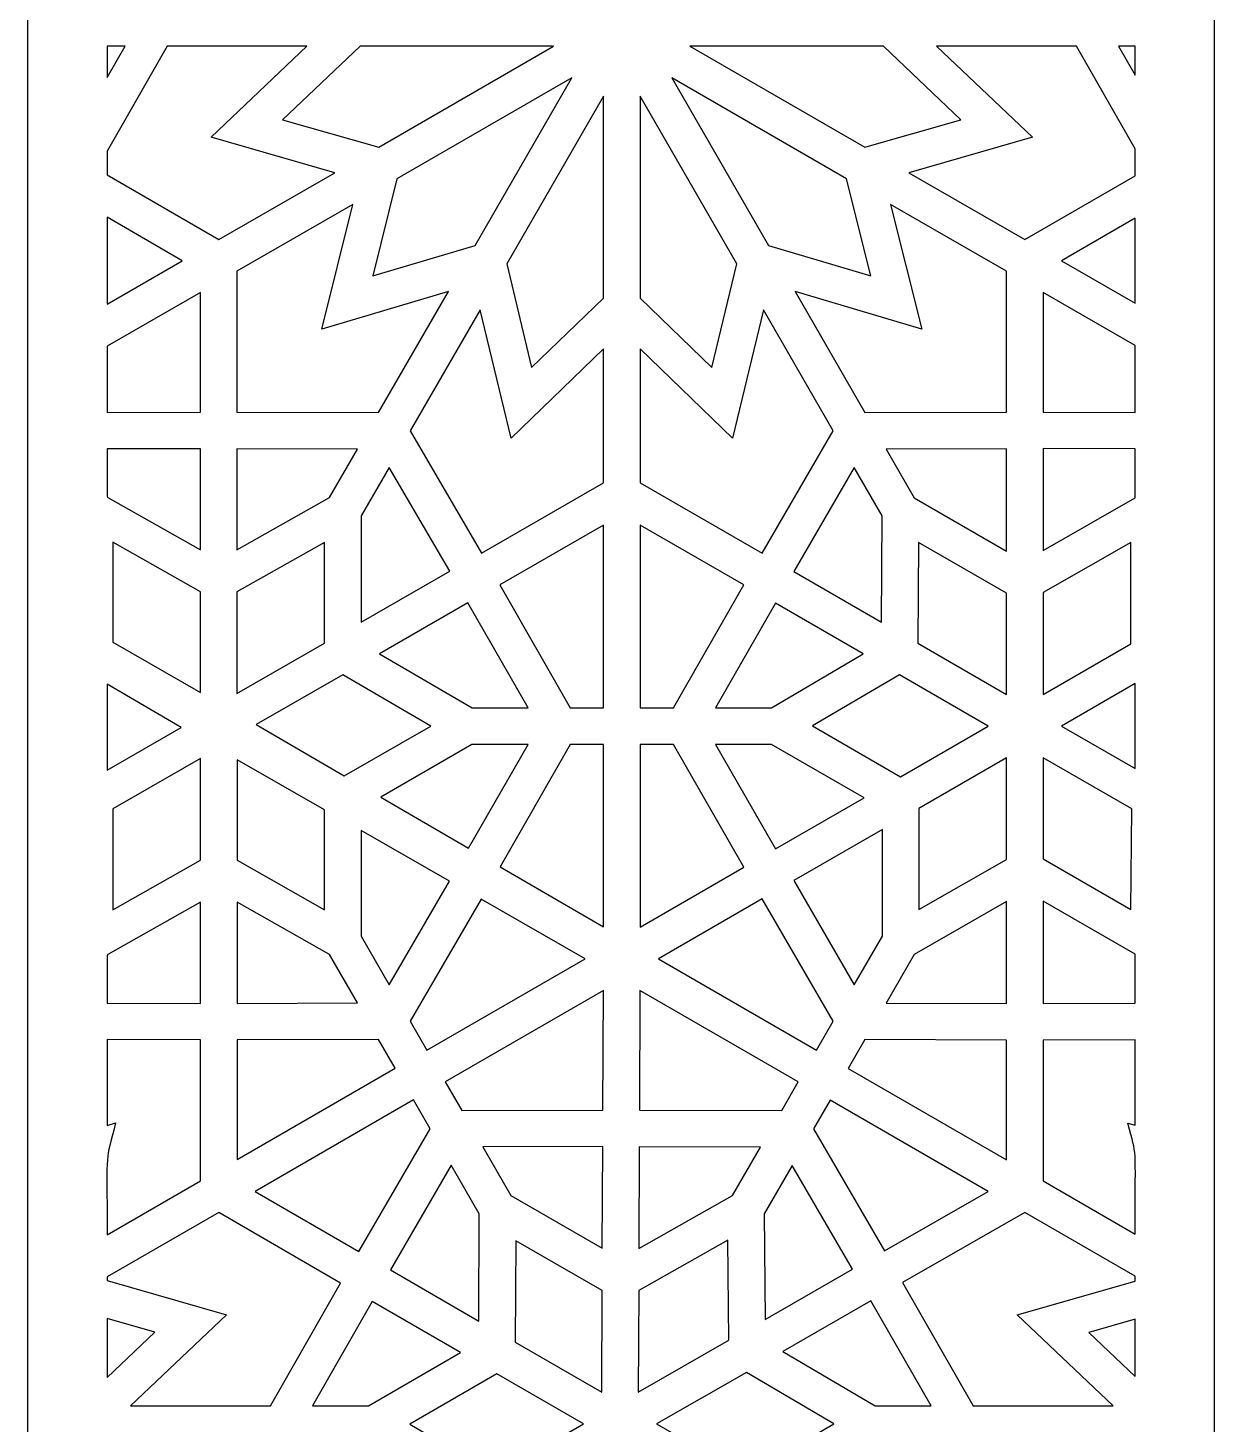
# Model space of a CAD drawing. Header units: millimetres. Extents: x -31 to 32, y -125 to 125.
# Drawn here: x -31.4 to 31.6, y 0.2 to 74.3 of the extents above; entities that cross this region are included whole.
import ezdxf

# ---------------------------------------------------------------- set-up
doc = ezdxf.new("R2010")
doc.units = ezdxf.units.MM
doc.header["$MEASUREMENT"] = 0
doc.layers.add('layer 1', color=7, linetype='Continuous')

msp = doc.modelspace()

# ---------------------------------------------------------------- linework, layer by layer
at = {"layer": 'layer 1', "color": 250}
for points, knots in [([(31.5736, -124.8834), (31.5736, -124.8834), (31.5736, 125.1165), (31.5736, 125.1165), (31.5736, 125.1165), (31.5736, 125.1165), (-31.3972, 125.1165), (-31.3972, 125.1165), (-31.3972, 125.1165), (-31.3972, 125.1165), (-31.3972, -124.8834), (-31.3972, -124.8834), (-31.3972, -124.8834), (-31.3972, -124.8834), (31.5736, -124.8834), (31.5736, -124.8834)], [0, 0, 0, 0, 0.2, 0.2, 0.2, 0.2, 0.4, 0.4, 0.4, 0.4, 0.6, 0.6, 0.6, 0.6, 1, 1, 1, 1]), ([(-27.1929, 71.6858), (-27.1929, 71.6858), (-27.1929, 73.3442), (-27.1929, 73.3442), (-27.1929, 73.3442), (-27.1929, 73.3442), (-26.2429, 73.3446), (-26.2429, 73.3446), (-26.2429, 73.3446), (-26.2429, 73.3446), (-27.1929, 71.6858), (-27.1929, 71.6858)], [0, 0, 0, 0, 0.25, 0.25, 0.25, 0.25, 0.5, 0.5, 0.5, 0.5, 1, 1, 1, 1]), ([(-16.5827, 73.3446), (-16.5827, 73.3446), (-21.6727, 68.5186), (-21.6727, 68.5186), (-21.6727, 68.5186), (-21.6727, 68.5186), (-15.112, 66.6362), (-15.112, 66.6362), (-15.112, 66.6362), (-15.112, 66.6362), (-21.2674, 63.0826), (-21.2674, 63.0826), (-21.2674, 63.0826), (-21.2674, 63.0826), (-27.1929, 66.5208), (-27.1929, 66.5208), (-27.1929, 66.5208), (-27.1929, 66.5208), (-27.1929, 67.782), (-27.1929, 67.782), (-27.1929, 67.782), (-27.1929, 67.782), (-24.0069, 73.3446), (-24.0069, 73.3446), (-24.0069, 73.3446), (-24.0069, 73.3446), (-16.5827, 73.3446), (-16.5827, 73.3446)], [0, 0, 0, 0, 0.125, 0.125, 0.125, 0.125, 0.25, 0.25, 0.25, 0.25, 0.375, 0.375, 0.375, 0.375, 0.5, 0.5, 0.5, 0.5, 0.625, 0.625, 0.625, 0.625, 0.75, 0.75, 0.75, 0.75, 1, 1, 1, 1]), ([(-12.7758, 67.9848), (-12.7758, 67.9848), (-17.8733, 69.4471), (-17.8733, 69.4471), (-17.8733, 69.4471), (-17.8733, 69.4471), (-13.7627, 73.345), (-13.7627, 73.345), (-13.7627, 73.345), (-13.7627, 73.345), (-3.4912, 73.3453), (-3.4912, 73.3453), (-3.4912, 73.3453), (-3.4912, 73.3453), (-12.7758, 67.9848), (-12.7758, 67.9848)], [0, 0, 0, 0, 0.2, 0.2, 0.2, 0.2, 0.4, 0.4, 0.4, 0.4, 0.6, 0.6, 0.6, 0.6, 1, 1, 1, 1]), ([(3.7508, 73.3453), (3.7508, 73.3453), (14.0219, 73.345), (14.0219, 73.345), (14.0219, 73.345), (14.0219, 73.345), (18.1324, 69.4471), (18.1324, 69.4471), (18.1324, 69.4471), (18.1324, 69.4471), (13.0355, 67.9848), (13.0355, 67.9848), (13.0355, 67.9848), (13.0355, 67.9848), (3.7508, 73.3453), (3.7508, 73.3453)], [0, 0, 0, 0, 0.2, 0.2, 0.2, 0.2, 0.4, 0.4, 0.4, 0.4, 0.6, 0.6, 0.6, 0.6, 1, 1, 1, 1]), ([(21.9319, 68.5186), (21.9319, 68.5186), (16.8416, 73.345), (16.8416, 73.345), (16.8416, 73.345), (16.8416, 73.345), (24.2655, 73.3446), (24.2655, 73.3446), (24.2655, 73.3446), (24.2655, 73.3446), (27.3837, 67.9012), (27.3837, 67.9012), (27.3837, 67.9012), (27.3837, 67.9012), (27.3837, 66.463), (27.3837, 66.463), (27.3837, 66.463), (27.3837, 66.463), (21.5272, 63.0819), (21.5272, 63.0819), (21.5272, 63.0819), (21.5272, 63.0819), (15.3713, 66.6365), (15.3713, 66.6365), (15.3713, 66.6365), (15.3713, 66.6365), (21.9319, 68.5186), (21.9319, 68.5186)], [0, 0, 0, 0, 0.125, 0.125, 0.125, 0.125, 0.25, 0.25, 0.25, 0.25, 0.375, 0.375, 0.375, 0.375, 0.5, 0.5, 0.5, 0.5, 0.625, 0.625, 0.625, 0.625, 0.75, 0.75, 0.75, 0.75, 1, 1, 1, 1]), ([(27.3837, 73.3446), (27.3837, 73.3446), (27.3837, 71.8051), (27.3837, 71.8051), (27.3837, 71.8051), (27.3837, 71.8051), (26.5017, 73.3446), (26.5017, 73.3446), (26.5017, 73.3446), (26.5017, 73.3446), (27.3837, 73.3446), (27.3837, 73.3446)], [0, 0, 0, 0, 0.25, 0.25, 0.25, 0.25, 0.5, 0.5, 0.5, 0.5, 1, 1, 1, 1]), ([(-13.0882, 61.159), (-13.0882, 61.159), (-11.8062, 66.3042), (-11.8062, 66.3042), (-11.8062, 66.3042), (-11.8062, 66.3042), (-2.521, 71.6654), (-2.521, 71.6654), (-2.521, 71.6654), (-2.521, 71.6654), (-7.6572, 62.7704), (-7.6572, 62.7704), (-7.6572, 62.7704), (-7.6572, 62.7704), (-13.0882, 61.159), (-13.0882, 61.159)], [0, 0, 0, 0, 0.2, 0.2, 0.2, 0.2, 0.4, 0.4, 0.4, 0.4, 0.6, 0.6, 0.6, 0.6, 1, 1, 1, 1]), ([(7.9167, 62.7701), (7.9167, 62.7701), (2.7805, 71.665), (2.7805, 71.665), (2.7805, 71.665), (2.7805, 71.665), (12.065, 66.3042), (12.065, 66.3042), (12.065, 66.3042), (12.065, 66.3042), (13.347, 61.1593), (13.347, 61.1593), (13.347, 61.1593), (13.347, 61.1593), (7.9167, 62.7701), (7.9167, 62.7701)], [0, 0, 0, 0, 0.2, 0.2, 0.2, 0.2, 0.4, 0.4, 0.4, 0.4, 0.6, 0.6, 0.6, 0.6, 1, 1, 1, 1]), ([(-5.9757, 61.7999), (-5.9757, 61.7999), (-0.8407, 70.6942), (-0.8407, 70.6942), (-0.8407, 70.6942), (-0.8407, 70.6942), (-0.8407, 59.9733), (-0.8407, 59.9733), (-0.8407, 59.9733), (-0.8407, 59.9733), (-4.6557, 56.2906), (-4.6557, 56.2906), (-4.6557, 56.2906), (-4.6557, 56.2906), (-5.9757, 61.7999), (-5.9757, 61.7999)], [0, 0, 0, 0, 0.2, 0.2, 0.2, 0.2, 0.4, 0.4, 0.4, 0.4, 0.6, 0.6, 0.6, 0.6, 1, 1, 1, 1]), ([(1.0997, 59.9733), (1.0997, 59.9733), (1.0997, 70.6945), (1.0997, 70.6945), (1.0997, 70.6945), (1.0997, 70.6945), (6.2347, 61.7999), (6.2347, 61.7999), (6.2347, 61.7999), (6.2347, 61.7999), (4.9149, 56.2906), (4.9149, 56.2906), (4.9149, 56.2906), (4.9149, 56.2906), (1.0997, 59.9733), (1.0997, 59.9733)], [0, 0, 0, 0, 0.2, 0.2, 0.2, 0.2, 0.4, 0.4, 0.4, 0.4, 0.6, 0.6, 0.6, 0.6, 1, 1, 1, 1]), ([(-15.7923, 58.3328), (-15.7923, 58.3328), (-9.0671, 60.3282), (-9.0671, 60.3282), (-9.0671, 60.3282), (-9.0671, 60.3282), (-12.7796, 53.8988), (-12.7796, 53.8988), (-12.7796, 53.8988), (-12.7796, 53.8988), (-20.2978, 53.9242), (-20.2978, 53.9242), (-20.2978, 53.9242), (-20.2978, 53.9242), (-20.2978, 61.4017), (-20.2978, 61.4017), (-20.2978, 61.4017), (-20.2978, 61.4017), (-14.1417, 64.9559), (-14.1417, 64.9559), (-14.1417, 64.9559), (-14.1417, 64.9559), (-15.7923, 58.3328), (-15.7923, 58.3328)], [0, 0, 0, 0, 0.1428571, 0.1428571, 0.1428571, 0.1428571, 0.2857143, 0.2857143, 0.2857143, 0.2857143, 0.4285714, 0.4285714, 0.4285714, 0.4285714, 0.5714286, 0.5714286, 0.5714286, 0.5714286, 0.7142857, 0.7142857, 0.7142857, 0.7142857, 1, 1, 1, 1]), ([(20.5564, 53.9242), (20.5564, 53.9242), (13.0387, 53.8988), (13.0387, 53.8988), (13.0387, 53.8988), (13.0387, 53.8988), (9.3268, 60.3282), (9.3268, 60.3282), (9.3268, 60.3282), (9.3268, 60.3282), (16.0511, 58.3332), (16.0511, 58.3332), (16.0511, 58.3332), (16.0511, 58.3332), (14.4008, 64.9559), (14.4008, 64.9559), (14.4008, 64.9559), (14.4008, 64.9559), (20.5571, 61.4017), (20.5571, 61.4017), (20.5571, 61.4017), (20.5571, 61.4017), (20.5564, 53.9242), (20.5564, 53.9242)], [0, 0, 0, 0, 0.1428571, 0.1428571, 0.1428571, 0.1428571, 0.2857143, 0.2857143, 0.2857143, 0.2857143, 0.4285714, 0.4285714, 0.4285714, 0.4285714, 0.5714286, 0.5714286, 0.5714286, 0.5714286, 0.7142857, 0.7142857, 0.7142857, 0.7142857, 1, 1, 1, 1]), ([(-27.1929, 59.6618), (-27.1929, 59.6618), (-27.1929, 64.2775), (-27.1929, 64.2775), (-27.1929, 64.2775), (-27.1929, 64.2775), (-23.205, 61.964), (-23.205, 61.964), (-23.205, 61.964), (-23.205, 61.964), (-27.1929, 59.6618), (-27.1929, 59.6618)], [0, 0, 0, 0, 0.25, 0.25, 0.25, 0.25, 0.5, 0.5, 0.5, 0.5, 1, 1, 1, 1]), ([(27.3837, 64.2225), (27.3837, 64.2225), (27.3837, 59.7013), (27.3837, 59.7013), (27.3837, 59.7013), (27.3837, 59.7013), (23.4679, 61.9619), (23.4679, 61.9619), (23.4679, 61.9619), (23.4679, 61.9619), (27.3837, 64.2225), (27.3837, 64.2225)], [0, 0, 0, 0, 0.25, 0.25, 0.25, 0.25, 0.5, 0.5, 0.5, 0.5, 1, 1, 1, 1]), ([(-27.1929, 53.909), (-27.1929, 53.909), (-27.1929, 57.4209), (-27.1929, 57.4209), (-27.1929, 57.4209), (-27.1929, 57.4209), (-22.2382, 60.2812), (-22.2382, 60.2812), (-22.2382, 60.2812), (-22.2382, 60.2812), (-22.2382, 53.9245), (-22.2382, 53.9245), (-22.2382, 53.9245), (-22.2382, 53.9245), (-27.1929, 53.909), (-27.1929, 53.909)], [0, 0, 0, 0, 0.2, 0.2, 0.2, 0.2, 0.4, 0.4, 0.4, 0.4, 0.6, 0.6, 0.6, 0.6, 1, 1, 1, 1]), ([(27.3837, 57.4601), (27.3837, 57.4601), (27.3837, 53.9101), (27.3837, 53.9101), (27.3837, 53.9101), (27.3837, 53.9101), (22.497, 53.927), (22.497, 53.927), (22.497, 53.927), (22.497, 53.927), (22.4974, 60.2809), (22.4974, 60.2809), (22.4974, 60.2809), (22.4974, 60.2809), (27.3837, 57.4601), (27.3837, 57.4601)], [0, 0, 0, 0, 0.2, 0.2, 0.2, 0.2, 0.4, 0.4, 0.4, 0.4, 0.6, 0.6, 0.6, 0.6, 1, 1, 1, 1]), ([(-7.3856, 59.3573), (-7.3856, 59.3573), (-5.751, 52.5357), (-5.751, 52.5357), (-5.751, 52.5357), (-5.751, 52.5357), (-0.8407, 57.2766), (-0.8407, 57.2766), (-0.8407, 57.2766), (-0.8407, 57.2766), (-0.8407, 50.1696), (-0.8407, 50.1696), (-0.8407, 50.1696), (-0.8407, 50.1696), (-7.3244, 46.4439), (-7.3244, 46.4439), (-7.3244, 46.4439), (-7.3244, 46.4439), (-11.0974, 52.9276), (-11.0974, 52.9276), (-11.0974, 52.9276), (-11.0974, 52.9276), (-7.3856, 59.3573), (-7.3856, 59.3573)], [0, 0, 0, 0, 0.1428571, 0.1428571, 0.1428571, 0.1428571, 0.2857143, 0.2857143, 0.2857143, 0.2857143, 0.4285714, 0.4285714, 0.4285714, 0.4285714, 0.5714286, 0.5714286, 0.5714286, 0.5714286, 0.7142857, 0.7142857, 0.7142857, 0.7142857, 1, 1, 1, 1]), ([(7.6447, 59.3573), (7.6447, 59.3573), (11.3563, 52.9276), (11.3563, 52.9276), (11.3563, 52.9276), (11.3563, 52.9276), (7.5756, 46.4308), (7.5756, 46.4308), (7.5756, 46.4308), (7.5756, 46.4308), (1.0997, 50.1682), (1.0997, 50.1682), (1.0997, 50.1682), (1.0997, 50.1682), (1.0997, 57.277), (1.0997, 57.277), (1.0997, 57.277), (1.0997, 57.277), (6.0099, 52.5357), (6.0099, 52.5357), (6.0099, 52.5357), (6.0099, 52.5357), (7.6447, 59.3573), (7.6447, 59.3573)], [0, 0, 0, 0, 0.1428571, 0.1428571, 0.1428571, 0.1428571, 0.2857143, 0.2857143, 0.2857143, 0.2857143, 0.4285714, 0.4285714, 0.4285714, 0.4285714, 0.5714286, 0.5714286, 0.5714286, 0.5714286, 0.7142857, 0.7142857, 0.7142857, 0.7142857, 1, 1, 1, 1]), ([(-27.1929, 49.469), (-27.1929, 49.469), (-27.1929, 51.9684), (-27.1929, 51.9684), (-27.1929, 51.9684), (-27.1929, 51.9684), (-22.2382, 51.9843), (-22.2382, 51.9843), (-22.2382, 51.9843), (-22.2382, 51.9843), (-22.2382, 46.6115), (-22.2382, 46.6115), (-22.2382, 46.6115), (-22.2382, 46.6115), (-27.1468, 49.3892), (-27.1468, 49.3892), (-27.1468, 49.3892), (-27.1468, 49.3892), (-27.1929, 49.469), (-27.1929, 49.469)], [0, 0, 0, 0, 0.1666667, 0.1666667, 0.1666667, 0.1666667, 0.3333333, 0.3333333, 0.3333333, 0.3333333, 0.5, 0.5, 0.5, 0.5, 0.6666667, 0.6666667, 0.6666667, 0.6666667, 1, 1, 1, 1]), ([(-20.2978, 46.6104), (-20.2978, 46.6104), (-20.2978, 51.9839), (-20.2978, 51.9839), (-20.2978, 51.9839), (-20.2978, 51.9839), (-13.8976, 51.962), (-13.8976, 51.962), (-13.8976, 51.962), (-13.8976, 51.962), (-15.3843, 49.3882), (-15.3843, 49.3882), (-15.3843, 49.3882), (-15.3843, 49.3882), (-20.2978, 46.6104), (-20.2978, 46.6104)], [0, 0, 0, 0, 0.2, 0.2, 0.2, 0.2, 0.4, 0.4, 0.4, 0.4, 0.6, 0.6, 0.6, 0.6, 1, 1, 1, 1]), ([(20.5564, 51.9839), (20.5564, 51.9839), (20.5557, 46.5483), (20.5557, 46.5483), (20.5557, 46.5483), (20.5557, 46.5483), (15.6461, 49.3836), (15.6461, 49.3836), (15.6461, 49.3836), (15.6461, 49.3836), (14.157, 51.962), (14.157, 51.962), (14.157, 51.962), (14.157, 51.962), (20.5564, 51.9839), (20.5564, 51.9839)], [0, 0, 0, 0, 0.2, 0.2, 0.2, 0.2, 0.4, 0.4, 0.4, 0.4, 0.6, 0.6, 0.6, 0.6, 1, 1, 1, 1]), ([(22.4963, 46.579), (22.4963, 46.579), (22.497, 51.9864), (22.497, 51.9864), (22.497, 51.9864), (22.497, 51.9864), (27.3837, 51.9698), (27.3837, 51.9698), (27.3837, 51.9698), (27.3837, 51.9698), (27.3837, 49.3748), (27.3837, 49.3748), (27.3837, 49.3748), (27.3837, 49.3748), (22.4963, 46.579), (22.4963, 46.579)], [0, 0, 0, 0, 0.2, 0.2, 0.2, 0.2, 0.4, 0.4, 0.4, 0.4, 0.6, 0.6, 0.6, 0.6, 1, 1, 1, 1]), ([(-9.0067, 45.4776), (-9.0067, 45.4776), (-13.7047, 42.7782), (-13.7047, 42.7782), (-13.7047, 42.7782), (-13.7047, 42.7782), (-13.704, 48.4127), (-13.704, 48.4127), (-13.704, 48.4127), (-13.704, 48.4127), (-12.2156, 50.9908), (-12.2156, 50.9908), (-12.2156, 50.9908), (-12.2156, 50.9908), (-9.0067, 45.4776), (-9.0067, 45.4776)], [0, 0, 0, 0, 0.2, 0.2, 0.2, 0.2, 0.4, 0.4, 0.4, 0.4, 0.6, 0.6, 0.6, 0.6, 1, 1, 1, 1]), ([(12.475, 50.9908), (12.475, 50.9908), (13.9609, 48.4163), (13.9609, 48.4163), (13.9609, 48.4163), (13.9609, 48.4163), (13.909, 42.7753), (13.909, 42.7753), (13.909, 42.7753), (13.909, 42.7753), (9.2562, 45.4607), (9.2562, 45.4607), (9.2562, 45.4607), (9.2562, 45.4607), (12.475, 50.9908), (12.475, 50.9908)], [0, 0, 0, 0, 0.2, 0.2, 0.2, 0.2, 0.4, 0.4, 0.4, 0.4, 0.6, 0.6, 0.6, 0.6, 1, 1, 1, 1]), ([(-0.8407, 47.9315), (-0.8407, 47.9315), (-0.8407, 38.2295), (-0.8407, 38.2295), (-0.8407, 38.2295), (-0.8407, 38.2295), (-2.6094, 38.2298), (-2.6094, 38.2298), (-2.6094, 38.2298), (-2.6094, 38.2298), (-6.3522, 44.7647), (-6.3522, 44.7647), (-6.3522, 44.7647), (-6.3522, 44.7647), (-0.8407, 47.9315), (-0.8407, 47.9315)], [0, 0, 0, 0, 0.2, 0.2, 0.2, 0.2, 0.4, 0.4, 0.4, 0.4, 0.6, 0.6, 0.6, 0.6, 1, 1, 1, 1]), ([(1.0997, 38.2295), (1.0997, 38.2295), (1.0997, 47.9277), (1.0997, 47.9277), (1.0997, 47.9277), (1.0997, 47.9277), (6.6054, 44.7498), (6.6054, 44.7498), (6.6054, 44.7498), (6.6054, 44.7498), (2.8687, 38.2298), (2.8687, 38.2298), (2.8687, 38.2298), (2.8687, 38.2298), (1.0997, 38.2295), (1.0997, 38.2295)], [0, 0, 0, 0, 0.2, 0.2, 0.2, 0.2, 0.4, 0.4, 0.4, 0.4, 0.6, 0.6, 0.6, 0.6, 1, 1, 1, 1]), ([(-22.2382, 44.3819), (-22.2382, 44.3819), (-22.2382, 39.0486), (-22.2382, 39.0486), (-22.2382, 39.0486), (-22.2382, 39.0486), (-26.8871, 41.7071), (-26.8871, 41.7071), (-26.8871, 41.7071), (-26.8871, 41.7071), (-26.8876, 47.0133), (-26.8876, 47.0133), (-26.8876, 47.0133), (-26.8876, 47.0133), (-22.2382, 44.3819), (-22.2382, 44.3819)], [0, 0, 0, 0, 0.2, 0.2, 0.2, 0.2, 0.4, 0.4, 0.4, 0.4, 0.6, 0.6, 0.6, 0.6, 1, 1, 1, 1]), ([(-15.6447, 47.0119), (-15.6447, 47.0119), (-15.6451, 41.6634), (-15.6451, 41.6634), (-15.6451, 41.6634), (-15.6451, 41.6634), (-20.2978, 38.99), (-20.2978, 38.99), (-20.2978, 38.99), (-20.2978, 38.99), (-20.2978, 44.3815), (-20.2978, 44.3815), (-20.2978, 44.3815), (-20.2978, 44.3815), (-15.6447, 47.0119), (-15.6447, 47.0119)], [0, 0, 0, 0, 0.2, 0.2, 0.2, 0.2, 0.4, 0.4, 0.4, 0.4, 0.6, 0.6, 0.6, 0.6, 1, 1, 1, 1]), ([(20.5557, 44.3078), (20.5557, 44.3078), (20.5553, 38.9396), (20.5553, 38.9396), (20.5553, 38.9396), (20.5553, 38.9396), (15.8397, 41.6616), (15.8397, 41.6616), (15.8397, 41.6616), (15.8397, 41.6616), (15.8884, 47.003), (15.8884, 47.003), (15.8884, 47.003), (15.8884, 47.003), (20.5557, 44.3078), (20.5557, 44.3078)], [0, 0, 0, 0, 0.2, 0.2, 0.2, 0.2, 0.4, 0.4, 0.4, 0.4, 0.6, 0.6, 0.6, 0.6, 1, 1, 1, 1]), ([(22.4956, 38.9382), (22.4956, 38.9382), (22.4963, 44.3431), (22.4963, 44.3431), (22.4963, 44.3431), (22.4963, 44.3431), (27.1466, 47.0041), (27.1466, 47.0041), (27.1466, 47.0041), (27.1466, 47.0041), (27.1463, 41.6228), (27.1463, 41.6228), (27.1463, 41.6228), (27.1463, 41.6228), (22.4956, 38.9382), (22.4956, 38.9382)], [0, 0, 0, 0, 0.2, 0.2, 0.2, 0.2, 0.4, 0.4, 0.4, 0.4, 0.6, 0.6, 0.6, 0.6, 1, 1, 1, 1]), ([(-7.8214, 38.2302), (-7.8214, 38.2302), (-12.7389, 41.0951), (-12.7389, 41.0951), (-12.7389, 41.0951), (-12.7389, 41.0951), (-8.0349, 43.7981), (-8.0349, 43.7981), (-8.0349, 43.7981), (-8.0349, 43.7981), (-4.8457, 38.2298), (-4.8457, 38.2298), (-4.8457, 38.2298), (-4.8457, 38.2298), (-7.8214, 38.2302), (-7.8214, 38.2302)], [0, 0, 0, 0, 0.2, 0.2, 0.2, 0.2, 0.4, 0.4, 0.4, 0.4, 0.6, 0.6, 0.6, 0.6, 1, 1, 1, 1]), ([(12.9403, 41.094), (12.9403, 41.094), (8.0786, 38.2302), (8.0786, 38.2302), (8.0786, 38.2302), (8.0786, 38.2302), (5.1051, 38.2298), (5.1051, 38.2298), (5.1051, 38.2298), (5.1051, 38.2298), (8.2861, 43.7804), (8.2861, 43.7804), (8.2861, 43.7804), (8.2861, 43.7804), (12.9403, 41.094), (12.9403, 41.094)], [0, 0, 0, 0, 0.2, 0.2, 0.2, 0.2, 0.4, 0.4, 0.4, 0.4, 0.6, 0.6, 0.6, 0.6, 1, 1, 1, 1]), ([(-27.1929, 34.9229), (-27.1929, 34.9229), (-27.1929, 39.4793), (-27.1929, 39.4793), (-27.1929, 39.4793), (-27.1929, 39.4793), (-23.2564, 37.1845), (-23.2564, 37.1845), (-23.2564, 37.1845), (-23.2564, 37.1845), (-27.1929, 34.9229), (-27.1929, 34.9229)], [0, 0, 0, 0, 0.25, 0.25, 0.25, 0.25, 0.5, 0.5, 0.5, 0.5, 1, 1, 1, 1]), ([(-14.6019, 34.6145), (-14.6019, 34.6145), (-19.2761, 37.339), (-19.2761, 37.339), (-19.2761, 37.339), (-19.2761, 37.339), (-14.6795, 39.9799), (-14.6795, 39.9799), (-14.6795, 39.9799), (-14.6795, 39.9799), (-10.0146, 37.2625), (-10.0146, 37.2625), (-10.0146, 37.2625), (-10.0146, 37.2625), (-14.6019, 34.6145), (-14.6019, 34.6145)], [0, 0, 0, 0, 0.2, 0.2, 0.2, 0.2, 0.4, 0.4, 0.4, 0.4, 0.6, 0.6, 0.6, 0.6, 1, 1, 1, 1]), ([(10.2602, 37.2699), (10.2602, 37.2699), (14.8714, 39.9796), (14.8714, 39.9796), (14.8714, 39.9796), (14.8714, 39.9796), (19.5866, 37.2583), (19.5866, 37.2583), (19.5866, 37.2583), (19.5866, 37.2583), (14.9342, 34.5722), (14.9342, 34.5722), (14.9342, 34.5722), (14.9342, 34.5722), (10.2602, 37.2699), (10.2602, 37.2699)], [0, 0, 0, 0, 0.2, 0.2, 0.2, 0.2, 0.4, 0.4, 0.4, 0.4, 0.6, 0.6, 0.6, 0.6, 1, 1, 1, 1]), ([(27.3837, 39.5192), (27.3837, 39.5192), (27.3837, 34.9984), (27.3837, 34.9984), (27.3837, 34.9984), (27.3837, 34.9984), (23.4679, 37.2586), (23.4679, 37.2586), (23.4679, 37.2586), (23.4679, 37.2586), (27.3837, 39.5192), (27.3837, 39.5192)], [0, 0, 0, 0, 0.25, 0.25, 0.25, 0.25, 0.5, 0.5, 0.5, 0.5, 1, 1, 1, 1]), ([(-12.6706, 33.4885), (-12.6706, 33.4885), (-7.8236, 36.2874), (-7.8236, 36.2874), (-7.8236, 36.2874), (-7.8236, 36.2874), (-4.8457, 36.2874), (-4.8457, 36.2874), (-4.8457, 36.2874), (-4.8457, 36.2874), (-8.0058, 30.7693), (-8.0058, 30.7693), (-8.0058, 30.7693), (-8.0058, 30.7693), (-12.6706, 33.4885), (-12.6706, 33.4885)], [0, 0, 0, 0, 0.2, 0.2, 0.2, 0.2, 0.4, 0.4, 0.4, 0.4, 0.6, 0.6, 0.6, 0.6, 1, 1, 1, 1]), ([(-0.8407, 36.2874), (-0.8407, 36.2874), (-0.8407, 26.5927), (-0.8407, 26.5927), (-0.8407, 26.5927), (-0.8407, 26.5927), (-6.3292, 29.7924), (-6.3292, 29.7924), (-6.3292, 29.7924), (-6.3292, 29.7924), (-2.6094, 36.2874), (-2.6094, 36.2874), (-2.6094, 36.2874), (-2.6094, 36.2874), (-0.8407, 36.2874), (-0.8407, 36.2874)], [0, 0, 0, 0, 0.2, 0.2, 0.2, 0.2, 0.4, 0.4, 0.4, 0.4, 0.6, 0.6, 0.6, 0.6, 1, 1, 1, 1]), ([(1.0997, 26.585), (1.0997, 26.585), (1.0997, 36.2874), (1.0997, 36.2874), (1.0997, 36.2874), (1.0997, 36.2874), (2.868, 36.2874), (2.868, 36.2874), (2.868, 36.2874), (2.868, 36.2874), (6.6047, 29.7635), (6.6047, 29.7635), (6.6047, 29.7635), (6.6047, 29.7635), (1.0997, 26.585), (1.0997, 26.585)], [0, 0, 0, 0, 0.2, 0.2, 0.2, 0.2, 0.4, 0.4, 0.4, 0.4, 0.6, 0.6, 0.6, 0.6, 1, 1, 1, 1]), ([(8.2854, 30.7336), (8.2854, 30.7336), (5.1047, 36.2874), (5.1047, 36.2874), (5.1047, 36.2874), (5.1047, 36.2874), (8.0811, 36.2874), (8.0811, 36.2874), (8.0811, 36.2874), (8.0811, 36.2874), (12.9932, 33.4518), (12.9932, 33.4518), (12.9932, 33.4518), (12.9932, 33.4518), (8.2854, 30.7336), (8.2854, 30.7336)], [0, 0, 0, 0, 0.2, 0.2, 0.2, 0.2, 0.4, 0.4, 0.4, 0.4, 0.6, 0.6, 0.6, 0.6, 1, 1, 1, 1]), ([(20.5553, 35.5769), (20.5553, 35.5769), (20.5546, 30.1738), (20.5546, 30.1738), (20.5546, 30.1738), (20.5546, 30.1738), (15.904, 27.5128), (15.904, 27.5128), (15.904, 27.5128), (15.904, 27.5128), (15.9043, 32.8916), (15.9043, 32.8916), (15.9043, 32.8916), (15.9043, 32.8916), (20.5553, 35.5769), (20.5553, 35.5769)], [0, 0, 0, 0, 0.2, 0.2, 0.2, 0.2, 0.4, 0.4, 0.4, 0.4, 0.6, 0.6, 0.6, 0.6, 1, 1, 1, 1]), ([(22.4949, 30.2091), (22.4949, 30.2091), (22.4956, 35.5797), (22.4956, 35.5797), (22.4956, 35.5797), (22.4956, 35.5797), (27.2112, 32.8574), (27.2112, 32.8574), (27.2112, 32.8574), (27.2112, 32.8574), (27.1621, 27.5142), (27.1621, 27.5142), (27.1621, 27.5142), (27.1621, 27.5142), (22.4949, 30.2091), (22.4949, 30.2091)], [0, 0, 0, 0, 0.2, 0.2, 0.2, 0.2, 0.4, 0.4, 0.4, 0.4, 0.6, 0.6, 0.6, 0.6, 1, 1, 1, 1]), ([(-22.2345, 35.5342), (-22.2345, 35.5342), (-22.2345, 30.1424), (-22.2345, 30.1424), (-22.2345, 30.1424), (-22.2345, 30.1424), (-26.8881, 27.5121), (-26.8881, 27.5121), (-26.8881, 27.5121), (-26.8881, 27.5121), (-26.8876, 32.8605), (-26.8876, 32.8605), (-26.8876, 32.8605), (-26.8876, 32.8605), (-22.2345, 35.5342), (-22.2345, 35.5342)], [0, 0, 0, 0, 0.2, 0.2, 0.2, 0.2, 0.4, 0.4, 0.4, 0.4, 0.6, 0.6, 0.6, 0.6, 1, 1, 1, 1]), ([(-20.2941, 30.1417), (-20.2941, 30.1417), (-20.2941, 35.475), (-20.2941, 35.475), (-20.2941, 35.475), (-20.2941, 35.475), (-15.6454, 32.8164), (-15.6454, 32.8164), (-15.6454, 32.8164), (-15.6454, 32.8164), (-15.6447, 27.5107), (-15.6447, 27.5107), (-15.6447, 27.5107), (-15.6447, 27.5107), (-20.2941, 30.1417), (-20.2941, 30.1417)], [0, 0, 0, 0, 0.2, 0.2, 0.2, 0.2, 0.4, 0.4, 0.4, 0.4, 0.6, 0.6, 0.6, 0.6, 1, 1, 1, 1]), ([(-9.0174, 29.0262), (-9.0174, 29.0262), (-12.2159, 23.5306), (-12.2159, 23.5306), (-12.2159, 23.5306), (-12.2159, 23.5306), (-13.7043, 26.1087), (-13.7043, 26.1087), (-13.7043, 26.1087), (-13.7043, 26.1087), (-13.705, 31.7069), (-13.705, 31.7069), (-13.705, 31.7069), (-13.705, 31.7069), (-9.0174, 29.0262), (-9.0174, 29.0262)], [0, 0, 0, 0, 0.2, 0.2, 0.2, 0.2, 0.4, 0.4, 0.4, 0.4, 0.6, 0.6, 0.6, 0.6, 1, 1, 1, 1]), ([(13.964, 31.7712), (13.964, 31.7712), (13.9637, 26.1013), (13.9637, 26.1013), (13.9637, 26.1013), (13.9637, 26.1013), (12.475, 23.5236), (12.475, 23.5236), (12.475, 23.5236), (12.475, 23.5236), (9.2569, 29.0534), (9.2569, 29.0534), (9.2569, 29.0534), (9.2569, 29.0534), (13.964, 31.7712), (13.964, 31.7712)], [0, 0, 0, 0, 0.2, 0.2, 0.2, 0.2, 0.4, 0.4, 0.4, 0.4, 0.6, 0.6, 0.6, 0.6, 1, 1, 1, 1]), ([(-22.2345, 27.9132), (-22.2345, 27.9132), (-22.2345, 22.5393), (-22.2345, 22.5393), (-22.2345, 22.5393), (-22.2345, 22.5393), (-27.1929, 22.5566), (-27.1929, 22.5566), (-27.1929, 22.5566), (-27.1929, 22.5566), (-27.1929, 25.0588), (-27.1929, 25.0588), (-27.1929, 25.0588), (-27.1929, 25.0588), (-27.1484, 25.1358), (-27.1484, 25.1358), (-27.1484, 25.1358), (-27.1484, 25.1358), (-22.2345, 27.9132), (-22.2345, 27.9132)], [0, 0, 0, 0, 0.1666667, 0.1666667, 0.1666667, 0.1666667, 0.3333333, 0.3333333, 0.3333333, 0.3333333, 0.5, 0.5, 0.5, 0.5, 0.6666667, 0.6666667, 0.6666667, 0.6666667, 1, 1, 1, 1]), ([(-20.2941, 22.5393), (-20.2941, 22.5393), (-20.2941, 27.9125), (-20.2941, 27.9125), (-20.2941, 27.9125), (-20.2941, 27.9125), (-15.3851, 25.1343), (-15.3851, 25.1343), (-15.3851, 25.1343), (-15.3851, 25.1343), (-13.8986, 22.5598), (-13.8986, 22.5598), (-13.8986, 22.5598), (-13.8986, 22.5598), (-20.2941, 22.5393), (-20.2941, 22.5393)], [0, 0, 0, 0, 0.2, 0.2, 0.2, 0.2, 0.4, 0.4, 0.4, 0.4, 0.6, 0.6, 0.6, 0.6, 1, 1, 1, 1]), ([(-10.2135, 20.0625), (-10.2135, 20.0625), (-11.0974, 21.5939), (-11.0974, 21.5939), (-11.0974, 21.5939), (-11.0974, 21.5939), (-7.3332, 28.0631), (-7.3332, 28.0631), (-7.3332, 28.0631), (-7.3332, 28.0631), (-1.8182, 24.9093), (-1.8182, 24.9093), (-1.8182, 24.9093), (-1.8182, 24.9093), (-10.2135, 20.0625), (-10.2135, 20.0625)], [0, 0, 0, 0, 0.2, 0.2, 0.2, 0.2, 0.4, 0.4, 0.4, 0.4, 0.6, 0.6, 0.6, 0.6, 1, 1, 1, 1]), ([(7.5763, 28.0836), (7.5763, 28.0836), (11.3566, 21.5868), (11.3566, 21.5868), (11.3566, 21.5868), (11.3566, 21.5868), (10.4726, 20.0554), (10.4726, 20.0554), (10.4726, 20.0554), (10.4726, 20.0554), (2.0725, 24.9057), (2.0725, 24.9057), (2.0725, 24.9057), (2.0725, 24.9057), (7.5763, 28.0836), (7.5763, 28.0836)], [0, 0, 0, 0, 0.2, 0.2, 0.2, 0.2, 0.4, 0.4, 0.4, 0.4, 0.6, 0.6, 0.6, 0.6, 1, 1, 1, 1]), ([(20.5546, 27.9375), (20.5546, 27.9375), (20.5539, 22.5305), (20.5539, 22.5305), (20.5539, 22.5305), (20.5539, 22.5305), (14.157, 22.5524), (14.157, 22.5524), (14.157, 22.5524), (14.157, 22.5524), (15.6457, 25.1294), (15.6457, 25.1294), (15.6457, 25.1294), (15.6457, 25.1294), (20.5546, 27.9375), (20.5546, 27.9375)], [0, 0, 0, 0, 0.2, 0.2, 0.2, 0.2, 0.4, 0.4, 0.4, 0.4, 0.6, 0.6, 0.6, 0.6, 1, 1, 1, 1]), ([(27.3837, 25.1453), (27.3837, 25.1453), (27.3837, 22.5492), (27.3837, 22.5492), (27.3837, 22.5492), (27.3837, 22.5492), (22.4942, 22.5326), (22.4942, 22.5326), (22.4942, 22.5326), (22.4942, 22.5326), (22.4949, 27.9682), (22.4949, 27.9682), (22.4949, 27.9682), (22.4949, 27.9682), (27.3837, 25.1453), (27.3837, 25.1453)], [0, 0, 0, 0, 0.2, 0.2, 0.2, 0.2, 0.4, 0.4, 0.4, 0.4, 0.6, 0.6, 0.6, 0.6, 1, 1, 1, 1]), ([(-0.8742, 16.8762), (-0.8742, 16.8762), (-8.3593, 16.8501), (-8.3593, 16.8501), (-8.3593, 16.8501), (-8.3593, 16.8501), (-9.2433, 18.3815), (-9.2433, 18.3815), (-9.2433, 18.3815), (-9.2433, 18.3815), (-0.8477, 23.229), (-0.8477, 23.229), (-0.8477, 23.229), (-0.8477, 23.229), (-0.8742, 16.8762), (-0.8742, 16.8762)], [0, 0, 0, 0, 0.2, 0.2, 0.2, 0.2, 0.4, 0.4, 0.4, 0.4, 0.6, 0.6, 0.6, 0.6, 1, 1, 1, 1]), ([(1.0662, 16.8698), (1.0662, 16.8698), (1.0931, 23.23), (1.0931, 23.23), (1.0931, 23.23), (1.0931, 23.23), (9.5021, 18.3751), (9.5021, 18.3751), (9.5021, 18.3751), (9.5021, 18.3751), (8.6184, 16.8437), (8.6184, 16.8437), (8.6184, 16.8437), (8.6184, 16.8437), (1.0662, 16.8698), (1.0662, 16.8698)], [0, 0, 0, 0, 0.2, 0.2, 0.2, 0.2, 0.4, 0.4, 0.4, 0.4, 0.6, 0.6, 0.6, 0.6, 1, 1, 1, 1]), ([(-27.1929, 10.2595), (-27.1929, 15.1977), (-27.3103, 13.9037), (-26.7404, 16.1907), (-26.7404, 16.1907), (-26.7404, 16.1907), (-27.1929, 16.0567), (-27.1929, 16.0567), (-27.1929, 16.0567), (-27.1929, 16.0567), (-27.1929, 20.616), (-27.1929, 20.616), (-27.1929, 20.616), (-27.1929, 20.616), (-22.2345, 20.599), (-22.2345, 20.599), (-22.2345, 20.599), (-22.2345, 20.599), (-22.2345, 13.1223), (-22.2345, 13.1223), (-22.2345, 13.1223), (-22.2345, 13.1223), (-27.1929, 10.2595), (-27.1929, 10.2595)], [0, 0, 0, 0, 0.1428571, 0.1428571, 0.1428571, 0.1428571, 0.2857143, 0.2857143, 0.2857143, 0.2857143, 0.4285714, 0.4285714, 0.4285714, 0.4285714, 0.5714286, 0.5714286, 0.5714286, 0.5714286, 0.7142857, 0.7142857, 0.7142857, 0.7142857, 1, 1, 1, 1]), ([(-20.2941, 20.599), (-20.2941, 20.599), (-12.7802, 20.623), (-12.7802, 20.623), (-12.7802, 20.623), (-12.7802, 20.623), (-11.8956, 19.0916), (-11.8956, 19.0916), (-11.8956, 19.0916), (-11.8956, 19.0916), (-20.2941, 14.2427), (-20.2941, 14.2427), (-20.2941, 14.2427), (-20.2941, 14.2427), (-20.2941, 20.599), (-20.2941, 20.599)], [0, 0, 0, 0, 0.2, 0.2, 0.2, 0.2, 0.4, 0.4, 0.4, 0.4, 0.6, 0.6, 0.6, 0.6, 1, 1, 1, 1]), ([(20.5539, 20.5899), (20.5539, 20.5899), (20.5532, 14.236), (20.5532, 14.236), (20.5532, 14.236), (20.5532, 14.236), (12.1546, 19.0846), (12.1546, 19.0846), (12.1546, 19.0846), (12.1546, 19.0846), (13.039, 20.6156), (13.039, 20.6156), (13.039, 20.6156), (13.039, 20.6156), (20.5539, 20.5899), (20.5539, 20.5899)], [0, 0, 0, 0, 0.2, 0.2, 0.2, 0.2, 0.4, 0.4, 0.4, 0.4, 0.6, 0.6, 0.6, 0.6, 1, 1, 1, 1]), ([(27.3837, 10.2919), (27.3837, 10.2919), (22.4938, 13.1152), (22.4938, 13.1152), (22.4938, 13.1152), (22.4938, 13.1152), (22.4942, 20.592), (22.4942, 20.592), (22.4942, 20.592), (22.4942, 20.592), (27.3837, 20.6089), (27.3837, 20.6089), (27.3837, 20.6089), (27.3837, 20.6089), (27.3837, 16.0697), (27.3837, 16.0697), (27.3837, 16.0697), (27.3837, 16.0697), (26.9992, 16.184), (26.9992, 16.184), (26.9992, 16.184), (27.4902, 14.213), (27.3837, 15.4005), (27.3837, 10.2919)], [0, 0, 0, 0, 0.1428571, 0.1428571, 0.1428571, 0.1428571, 0.2857143, 0.2857143, 0.2857143, 0.2857143, 0.4285714, 0.4285714, 0.4285714, 0.4285714, 0.5714286, 0.5714286, 0.5714286, 0.5714286, 0.7142857, 0.7142857, 0.7142857, 0.7142857, 1, 1, 1, 1]), ([(-10.9253, 17.411), (-10.9253, 17.411), (-10.0413, 15.8792), (-10.0413, 15.8792), (-10.0413, 15.8792), (-10.0413, 15.8792), (-13.8294, 9.3701), (-13.8294, 9.3701), (-13.8294, 9.3701), (-13.8294, 9.3701), (-19.3276, 12.5599), (-19.3276, 12.5599), (-19.3276, 12.5599), (-19.3276, 12.5599), (-10.9253, 17.411), (-10.9253, 17.411)], [0, 0, 0, 0, 0.2, 0.2, 0.2, 0.2, 0.4, 0.4, 0.4, 0.4, 0.6, 0.6, 0.6, 0.6, 1, 1, 1, 1]), ([(19.5792, 12.5568), (19.5792, 12.5568), (14.0684, 9.3927), (14.0684, 9.3927), (14.0684, 9.3927), (14.0684, 9.3927), (10.3001, 15.8718), (10.3001, 15.8718), (10.3001, 15.8718), (10.3001, 15.8718), (11.1845, 17.4039), (11.1845, 17.4039), (11.1845, 17.4039), (11.1845, 17.4039), (19.5792, 12.5568), (19.5792, 12.5568)], [0, 0, 0, 0, 0.2, 0.2, 0.2, 0.2, 0.4, 0.4, 0.4, 0.4, 0.6, 0.6, 0.6, 0.6, 1, 1, 1, 1]), ([(-5.7527, 12.3363), (-5.7527, 12.3363), (-7.2413, 14.9137), (-7.2413, 14.9137), (-7.2413, 14.9137), (-7.2413, 14.9137), (-0.8822, 14.9355), (-0.8822, 14.9355), (-0.8822, 14.9355), (-0.8822, 14.9355), (-0.9048, 9.5366), (-0.9048, 9.5366), (-0.9048, 9.5366), (-0.9048, 9.5366), (-5.7527, 12.3363), (-5.7527, 12.3363)], [0, 0, 0, 0, 0.2, 0.2, 0.2, 0.2, 0.4, 0.4, 0.4, 0.4, 0.6, 0.6, 0.6, 0.6, 1, 1, 1, 1]), ([(1.0359, 9.525), (1.0359, 9.525), (1.0586, 14.9295), (1.0586, 14.9295), (1.0586, 14.9295), (1.0586, 14.9295), (7.5001, 14.907), (7.5001, 14.907), (7.5001, 14.907), (7.5001, 14.907), (6.0142, 12.3334), (6.0142, 12.3334), (6.0142, 12.3334), (6.0142, 12.3334), (1.0359, 9.525), (1.0359, 9.525)], [0, 0, 0, 0, 0.2, 0.2, 0.2, 0.2, 0.4, 0.4, 0.4, 0.4, 0.6, 0.6, 0.6, 0.6, 1, 1, 1, 1]), ([(-8.9233, 13.9428), (-8.9233, 13.9428), (-7.4355, 11.3651), (-7.4355, 11.3651), (-7.4355, 11.3651), (-7.4355, 11.3651), (-7.4582, 5.6741), (-7.4582, 5.6741), (-7.4582, 5.6741), (-7.4582, 5.6741), (-12.1508, 8.3964), (-12.1508, 8.3964), (-12.1508, 8.3964), (-12.1508, 8.3964), (-8.9233, 13.9428), (-8.9233, 13.9428)], [0, 0, 0, 0, 0.2, 0.2, 0.2, 0.2, 0.4, 0.4, 0.4, 0.4, 0.6, 0.6, 0.6, 0.6, 1, 1, 1, 1]), ([(12.3861, 8.4261), (12.3861, 8.4261), (7.7442, 5.7605), (7.7442, 5.7605), (7.7442, 5.7605), (7.7442, 5.7605), (7.6955, 11.3598), (7.6955, 11.3598), (7.6955, 11.3598), (7.6955, 11.3598), (9.1821, 13.9347), (9.1821, 13.9347), (9.1821, 13.9347), (9.1821, 13.9347), (12.3861, 8.4261), (12.3861, 8.4261)], [0, 0, 0, 0, 0.2, 0.2, 0.2, 0.2, 0.4, 0.4, 0.4, 0.4, 0.6, 0.6, 0.6, 0.6, 1, 1, 1, 1]), ([(-18.5254, 1.1793), (-18.5254, 1.1793), (-25.9502, 1.179), (-25.9502, 1.179), (-25.9502, 1.179), (-25.9502, 1.179), (-20.86, 6.0053), (-20.86, 6.0053), (-20.86, 6.0053), (-20.86, 6.0053), (-27.1929, 7.8221), (-27.1929, 7.8221), (-27.1929, 7.8221), (-27.1929, 7.8221), (-27.1929, 8.0186), (-27.1929, 8.0186), (-27.1929, 8.0186), (-27.1929, 8.0186), (-21.2652, 11.4409), (-21.2652, 11.4409), (-21.2652, 11.4409), (-21.2652, 11.4409), (-14.7973, 7.6884), (-14.7973, 7.6884), (-14.7973, 7.6884), (-14.7973, 7.6884), (-18.5254, 1.1793), (-18.5254, 1.1793)], [0, 0, 0, 0, 0.125, 0.125, 0.125, 0.125, 0.25, 0.25, 0.25, 0.25, 0.375, 0.375, 0.375, 0.375, 0.5, 0.5, 0.5, 0.5, 0.625, 0.625, 0.625, 0.625, 0.75, 0.75, 0.75, 0.75, 1, 1, 1, 1]), ([(18.7851, 1.1719), (18.7851, 1.1719), (15.0389, 7.7121), (15.0389, 7.7121), (15.0389, 7.7121), (15.0389, 7.7121), (21.5219, 11.4353), (21.5219, 11.4353), (21.5219, 11.4353), (21.5219, 11.4353), (27.3837, 8.0518), (27.3837, 8.0518), (27.3837, 8.0518), (27.3837, 8.0518), (27.3837, 7.7953), (27.3837, 7.7953), (27.3837, 7.7953), (27.3837, 7.7953), (21.1191, 5.9983), (21.1191, 5.9983), (21.1191, 5.9983), (21.1191, 5.9983), (26.2089, 1.1716), (26.2089, 1.1716), (26.2089, 1.1716), (26.2089, 1.1716), (18.7851, 1.1719), (18.7851, 1.1719)], [0, 0, 0, 0, 0.125, 0.125, 0.125, 0.125, 0.25, 0.25, 0.25, 0.25, 0.375, 0.375, 0.375, 0.375, 0.5, 0.5, 0.5, 0.5, 0.625, 0.625, 0.625, 0.625, 0.75, 0.75, 0.75, 0.75, 1, 1, 1, 1]), ([(-0.914, 7.3), (-0.914, 7.3), (-0.9365, 1.8909), (-0.9365, 1.8909), (-0.9365, 1.8909), (-0.9365, 1.8909), (-5.5226, 4.5508), (-5.5226, 4.5508), (-5.5226, 4.5508), (-5.5226, 4.5508), (-5.5008, 9.9402), (-5.5008, 9.9402), (-5.5008, 9.9402), (-5.5008, 9.9402), (-0.914, 7.3), (-0.914, 7.3)], [0, 0, 0, 0, 0.2, 0.2, 0.2, 0.2, 0.4, 0.4, 0.4, 0.4, 0.6, 0.6, 0.6, 0.6, 1, 1, 1, 1]), ([(1.0041, 1.8898), (1.0041, 1.8898), (1.0267, 7.2919), (1.0267, 7.2919), (1.0267, 7.2919), (1.0267, 7.2919), (5.7672, 9.9663), (5.7672, 9.9663), (5.7672, 9.9663), (5.7672, 9.9663), (5.8134, 4.6517), (5.8134, 4.6517), (5.8134, 4.6517), (5.8134, 4.6517), (1.0041, 1.8898), (1.0041, 1.8898)], [0, 0, 0, 0, 0.2, 0.2, 0.2, 0.2, 0.4, 0.4, 0.4, 0.4, 0.6, 0.6, 0.6, 0.6, 1, 1, 1, 1]), ([(-8.4326, 3.9963), (-8.4326, 3.9963), (-13.3118, 1.1797), (-13.3118, 1.1797), (-13.3118, 1.1797), (-13.3118, 1.1797), (-16.2896, 1.1797), (-16.2896, 1.1797), (-16.2896, 1.1797), (-16.2896, 1.1797), (-13.1192, 6.7151), (-13.1192, 6.7151), (-13.1192, 6.7151), (-13.1192, 6.7151), (-8.4326, 3.9963), (-8.4326, 3.9963)], [0, 0, 0, 0, 0.2, 0.2, 0.2, 0.2, 0.4, 0.4, 0.4, 0.4, 0.6, 0.6, 0.6, 0.6, 1, 1, 1, 1]), ([(13.3565, 6.7458), (13.3565, 6.7458), (16.5485, 1.1719), (16.5485, 1.1719), (16.5485, 1.1719), (16.5485, 1.1719), (13.5763, 1.1723), (13.5763, 1.1723), (13.5763, 1.1723), (13.5763, 1.1723), (8.6791, 4.0594), (8.6791, 4.0594), (8.6791, 4.0594), (8.6791, 4.0594), (13.3565, 6.7458), (13.3565, 6.7458)], [0, 0, 0, 0, 0.2, 0.2, 0.2, 0.2, 0.4, 0.4, 0.4, 0.4, 0.6, 0.6, 0.6, 0.6, 1, 1, 1, 1]), ([(-27.1929, 2.674), (-27.1929, 2.674), (-27.1929, 5.8032), (-27.1929, 5.8032), (-27.1929, 5.8032), (-27.1929, 5.8032), (-24.6594, 5.0768), (-24.6594, 5.0768), (-24.6594, 5.0768), (-24.6594, 5.0768), (-27.1929, 2.674), (-27.1929, 2.674)], [0, 0, 0, 0, 0.25, 0.25, 0.25, 0.25, 0.5, 0.5, 0.5, 0.5, 1, 1, 1, 1]), ([(27.3837, 5.7767), (27.3837, 5.7767), (27.3837, 2.7319), (27.3837, 2.7319), (27.3837, 2.7319), (27.3837, 2.7319), (24.9185, 5.0698), (24.9185, 5.0698), (24.9185, 5.0698), (24.9185, 5.0698), (27.3837, 5.7767), (27.3837, 5.7767)], [0, 0, 0, 0, 0.25, 0.25, 0.25, 0.25, 0.5, 0.5, 0.5, 0.5, 1, 1, 1, 1]), ([(-6.5632, -2.4927), (-6.5632, -2.4927), (-11.1287, 0.1997), (-11.1287, 0.1997), (-11.1287, 0.1997), (-11.1287, 0.1997), (-6.4969, 2.8734), (-6.4969, 2.8734), (-6.4969, 2.8734), (-6.4969, 2.8734), (-1.9057, 0.2099), (-1.9057, 0.2099), (-1.9057, 0.2099), (-1.9057, 0.2099), (-6.5632, -2.4927), (-6.5632, -2.4927)], [0, 0, 0, 0, 0.2, 0.2, 0.2, 0.2, 0.4, 0.4, 0.4, 0.4, 0.6, 0.6, 0.6, 0.6, 1, 1, 1, 1]), ([(1.9742, 0.2092), (1.9742, 0.2092), (6.7434, 2.9481), (6.7434, 2.9481), (6.7434, 2.9481), (6.7434, 2.9481), (11.388, 0.2095), (11.388, 0.2095), (11.388, 0.2095), (11.388, 0.2095), (6.6894, -2.5023), (6.6894, -2.5023), (6.6894, -2.5023), (6.6894, -2.5023), (1.9742, 0.2092), (1.9742, 0.2092)], [0, 0, 0, 0, 0.2, 0.2, 0.2, 0.2, 0.4, 0.4, 0.4, 0.4, 0.6, 0.6, 0.6, 0.6, 1, 1, 1, 1])]:
    msp.add_open_spline(points, degree=3, knots=knots, dxfattribs=at)

doc.saveas('drawing.dxf')
